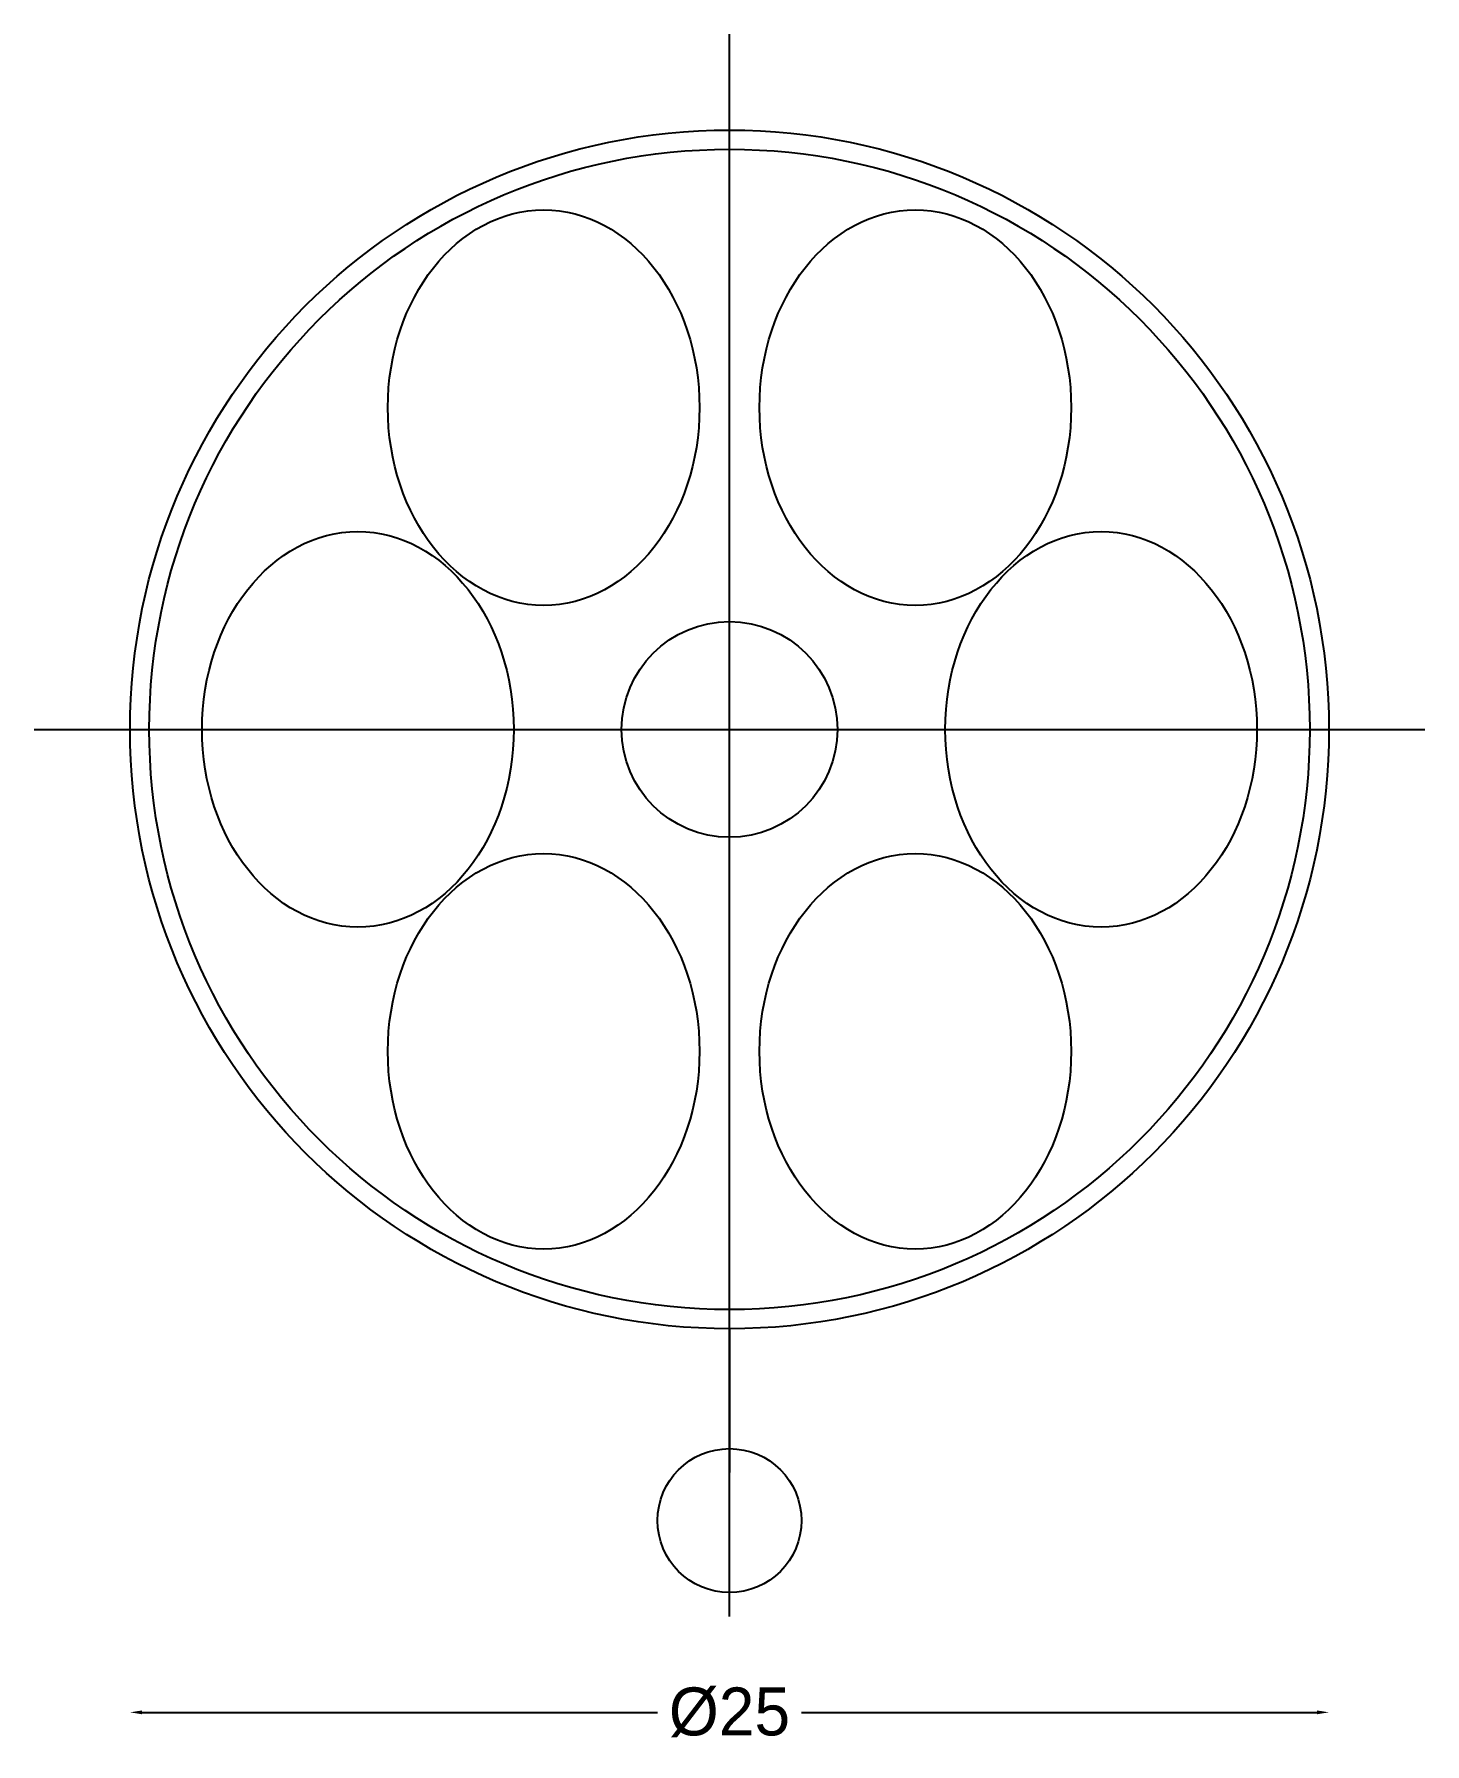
# Model space of a CAD drawing. Header units: millimetres. Extents: x -14.5 to 14.5, y -21.2 to 14.5.
import ezdxf

# ---------------------------------------------------------------- set-up
doc = ezdxf.new("R2010")
doc.units = ezdxf.units.MM
for name, color, linetype in [('BORDER', 2, 'Continuous'), ('CENTRE', 5, 'Continuous'), ('CL', 1, 'Continuous'), ('DIM', 7, 'Continuous'), ('PETALS', 3, 'Continuous')]:
    doc.layers.add(name, color=color, linetype=linetype)
doc.dimstyles.get("Standard").update_dxf_attribs({"dimtxt": 2.5, "dimasz": 2.5, "dimexe": 1.25, "dimexo": 0.625, "dimtad": 1, "dimcen": 2.5, "dimazin": 3, "dimtfac": 1, "dimtmove": 0, "dimatfit": 3})

# ---------------------------------------------------------------- blocks, each defined once
blk = doc.blocks.new('_CLOSEDFILLED')
at = {"color": 0, "linetype": 'BYBLOCK'}
blk.add_solid([(-1, 0.16), (0, 0), (-1, -0.16)], dxfattribs=at)
blk = doc.blocks.new('*D1')
for p, q in [((-12.5, -20.5), (-12.5, -20.5)), ((-12.25, -20.5), (-1.5, -20.5)), ((1.5, -20.5), (12.25, -20.5)), ((12.5, -20.5), (12.5, -20.5))]:
    blk.add_line(p, q)
at = {"layer": 'Defpoints'}
for p in [(-12.5, -20.5), (-12.5, -20.5), (12.5, -20.5)]:
    blk.add_point(p, dxfattribs=at)
at = {"layer": 'DIM', "xscale": 0.25, "yscale": 0.25, "rotation": 180}
blk.add_blockref('_CLOSEDFILLED', (-12.5, -20.5), dxfattribs=at)
at = {"layer": 'DIM', "xscale": 0.25, "yscale": 0.25}
blk.add_blockref('_CLOSEDFILLED', (12.5, -20.5), dxfattribs=at)
at = {"layer": 'DIM', "insert": (0, -20.5), "char_height": 1, "attachment_point": 5}
blk.add_mtext('Ø25', dxfattribs=at)

msp = doc.modelspace()

# ---------------------------------------------------------------- linework, layer by layer
at = {"layer": 'BORDER'}
msp.add_line((0, -12.5), (0, -15.5), dxfattribs=at)
for centre, radius in [((0, 0), 12.5), ((0, 0), 12.1), ((0, -16.5), 1.5)]:
    msp.add_circle(centre, radius, dxfattribs=at)
at = {"layer": 'CENTRE'}
msp.add_circle((0, 0), 2.25, dxfattribs=at)
at = {"layer": 'CL'}
for p, q in [((0, -18.5), (0, 14.5)), ((-14.5, 0), (14.5, 0))]:
    msp.add_line(p, q, dxfattribs=at)
at = {"layer": 'PETALS'}
for centre in [(-3.875, 6.712), (3.875, 6.712), (-7.75, 0), (7.75, 0), (-3.875, -6.712), (3.875, -6.712)]:
    msp.add_ellipse(centre, major_axis=(0, 4.125), ratio=0.787879, dxfattribs=at)

# ---------------------------------------------------------------- dimensions: what is measured, and where the dimension line sits
at = {"layer": 'DIM'}
dim = msp.add_linear_dim(base=(-12.5, -20.5), p1=(-12.5, -20.5), p2=(12.5, -20.5), text='Ø25', dimstyle='Standard', dxfattribs=at)
dim.commit()
dim.dimension.update_dxf_attribs({"geometry": '*D1', "text_midpoint": (0, -20.5)})

doc.saveas('drawing.dxf')
